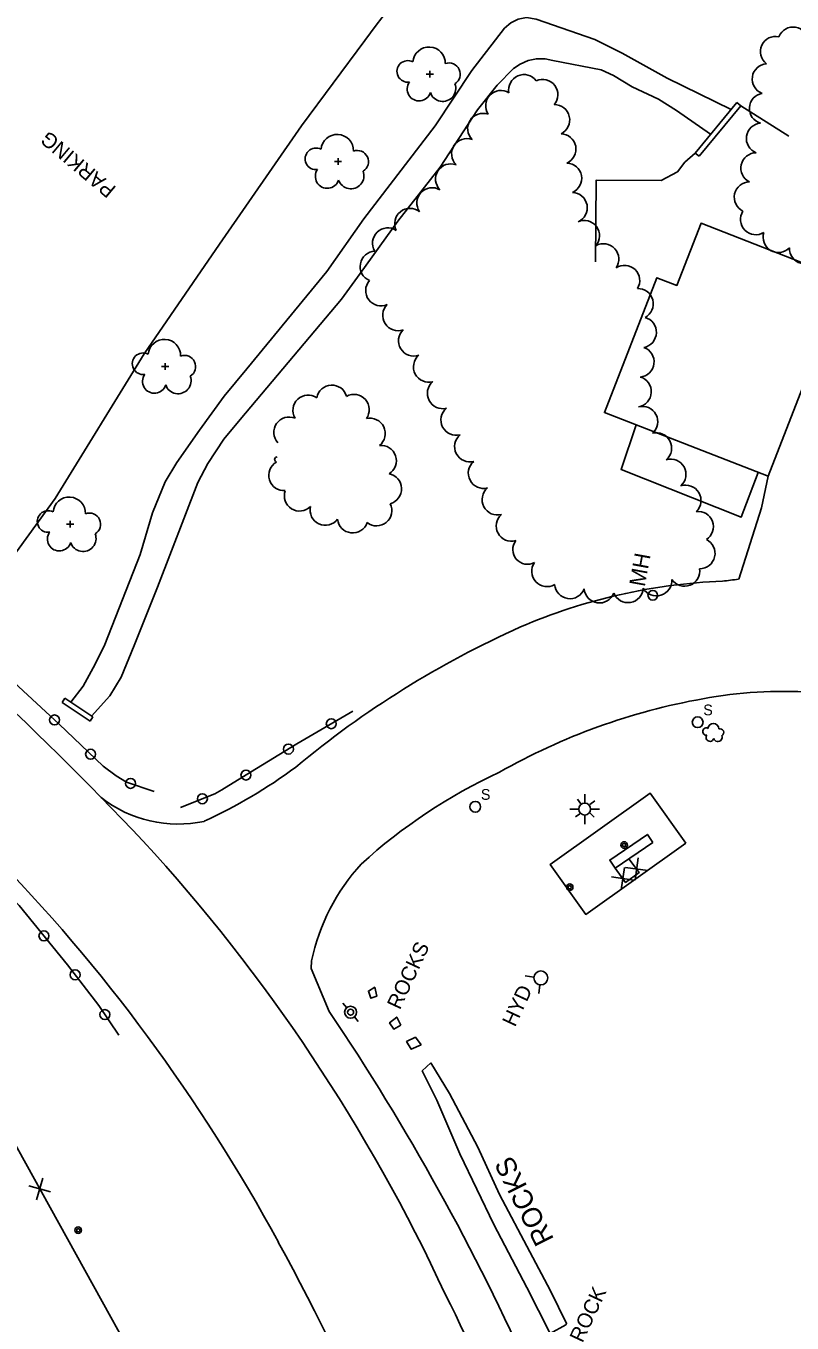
# Model space of a CAD drawing. Extents: x 0 to 9328, y -1540 to 7782.
# Drawn here: x 4084.3 to 4238.3, y -1280.8 to -1020.4 of the extents above; entities that cross this region are included whole.
import ezdxf

# ---------------------------------------------------------------- set-up
doc = ezdxf.new("R2010")
doc.units = 0
for name, color, linetype in [('Level 1', 7, 'Continuous'), ('Level 12', 7, 'Continuous'), ('Level 2', 7, 'Continuous'), ('Level 3', 7, 'Continuous'), ('Level 4', 7, 'Continuous'), ('Level 5', 7, 'Continuous'), ('Level 7', 7, 'Continuous'), ('Level 8', 7, 'Continuous'), ('Level 9', 7, 'Continuous')]:
    doc.layers.add(name, color=color, linetype=linetype)

msp = doc.modelspace()

# ---------------------------------------------------------------- linework, layer by layer
at = {"layer": 'Level 12'}
for p, q in [((4196.6, -1176.41), (4196.6, -1174.61)), ((4197.64, -1176.69), (4198.6, -1175.93)), ((4195.4, -1177.61), (4193.6, -1177.61)), ((4195.64, -1178.53), (4194.72, -1179.17)), ((4196.6, -1178.81), (4196.6, -1180.61)), ((4197.64, -1178.37), (4198.48, -1179.25)), ((4199.6, -1177.61), (4197.8, -1177.61)), ((4186.37, -1211.32), (4184.63, -1211.09)), ((4187.58, -1212.91), (4187.35, -1214.64)), ((4148.79, -1217.47), (4148.03, -1216.55)), ((4150.33, -1219.32), (4151.1, -1220.24))]:
    msp.add_line(p, q, dxfattribs=at)
msp.add_lwpolyline([(4195.84, -1176.57), (4195.12, -1175.61), (4195.12, -1175.61)], dxfattribs=at)
for centre, radius in [((4210.28, -1134.68), 0.971), ((4196.59, -1177.6), 1.2), ((4187.77, -1211.5), 1.4), ((4149.56, -1218.38), 1.2), ((4149.56, -1218.38), 0.6)]:
    msp.add_circle(centre, radius, dxfattribs=at)
at = {"layer": 'Level 2'}
for q in [(4141.72, -1208.07), (4145.28, -1218.25)]:
    msp.add_line((4141.65, -1209.61), q, dxfattribs=at)
for centre, radius, start, end in [((3546.97, -1716.85), 773.65, 43.53612, 50.71387), ((4228.57, -1245.06), 113.29, 92.1745, 113.3328), ((4236.21, -1214.4), 83.4, 95.9771, 98.2309), ((4262.37, -1317.54), 193.24, 114.0229, 129.8401), ((4243.07, -1282.4), 128.97, 100.1558, 119.5588), ((4236.14, -1239.4), 85.44, 71.2562, 100.6697), ((4076.24, -1084.67), 104.99, 294.7111, 306.418), ((4225.2, -1269.23), 109.08, 114.7998, 132.3628), ((4114.87, -1155.67), 24.95, 231.891, 282.1795), ((3845.49, -1424.8), 356.13, 24.8744, 42.5563), ((3825.19, -1432.73), 352.56, 28.4929, 44.4051), ((4181.85, -1216.39), 40.98, 137.3605, 168.2779), ((3743.49, -1489.06), 484.53, 24.0329, 33.9811), ((3680.05, -1512.84), 518.33, 17.587, 28.6222), ((3749.29, -1484.6), 468.76, 17.6306, 26.5594)]:
    msp.add_arc(centre, radius, start, end, dxfattribs=at)
at = {"layer": 'Level 3'}
for points in [[(4152.4, -1023.27), (4139.7, -1040.43), (4123.24, -1064.21), (4108.07, -1086.23), (4090.24, -1115.26), (4081.06, -1127.88), (4076.7, -1132.69)], [(4233.44, -1110.78), (4232.13, -1117.1), (4227.53, -1131.45)]]:
    msp.add_lwpolyline(points, dxfattribs=at)
msp.add_arc((4597.84, -1358.12), 557.26, 136.8194, 143.0664, dxfattribs=at)
at = {"layer": 'Level 4'}
msp.add_lwpolyline([(4246.21, -1070.18), (4219.97, -1059.97), (4215.11, -1072.47), (4211.1, -1070.91), (4200.56, -1097.99), (4233.44, -1110.78), (4243.63, -1084.61), (4240.93, -1083.56), (4246.21, -1070.18)], dxfattribs=at)
at = {"layer": 'Level 5'}
for p, q in [((4227.16, -1035.75), (4218.79, -1045.89)), ((4227.93, -1036.39), (4219.56, -1046.53)), ((4227.93, -1036.39), (4227.16, -1035.75)), ((4227.93, -1036.39), (4237.6, -1042.53)), ((4219.56, -1046.53), (4218.79, -1045.89)), ((4091.59, -1156.19), (4092.15, -1155.36)), ((4097.23, -1159.93), (4091.59, -1156.19)), ((4097.78, -1159.1), (4092.15, -1155.36)), ((4097.23, -1159.93), (4097.78, -1159.1)), ((4207.34, -1187.4), (4206.75, -1191.89)), ((4203.9, -1193.79), (4204.59, -1189.31)), ((4209.29, -1189.94), (4204.8, -1189.34)), ((4202.01, -1191.2), (4206.48, -1191.9)), ((4087.7, -1251.68), (4086.46, -1256.03)), ((4089.26, -1254.47), (4084.91, -1253.23))]:
    msp.add_line(p, q, dxfattribs=at)
for points in [[(4218.79, -1045.89), (4216.74, -1047.7), (4215.21, -1049.66), (4215.21, -1049.66), (4211.96, -1051.39), (4198.88, -1051.35), (4198.74, -1067.76)], [(4231.46, -1110.01), (4228.04, -1118.96), (4203.89, -1109.42), (4206.96, -1100.48)], [(4110.09, -1174.04), (4104.57, -1172.18), (4102.47, -1170.9), (4099.86, -1169.01), (4091.02, -1160.57), (4080.14, -1150.48), (4078.22, -1148.04), (4076.79, -1144.53), (4076.18, -1142.55), (4075.04, -1137.74)], [(4149.99, -1157.93), (4138.77, -1164.53), (4129.45, -1170.2), (4123.68, -1173.72), (4122.27, -1174.56), (4115.36, -1177.26)], [(4102.98, -1223.02), (4099, -1217.06), (4092.69, -1208.88), (4082.95, -1196.93), (4072.86, -1186.32), (4064.49, -1178.61), (4056.03, -1171.4), (4050.31, -1172.67)], [(4205.47, -1187.59), (4207.55, -1190.31), (4204.8, -1192.31), (4202.72, -1189.46)], [(4022.23, -1274.74), (4070.06, -1243.4), (4079, -1239.35), (4109.77, -1294.7), (4134.03, -1344.65), (4147.61, -1372.74)]]:
    msp.add_lwpolyline(points, dxfattribs=at)
for points in [[(4216.89, -1184.44), (4196.81, -1198.73), (4189.67, -1188.7), (4209.75, -1174.41)], [(4210.31, -1184.3), (4202.72, -1189.46), (4201.63, -1187.85), (4209.21, -1182.69)], [(4154.8, -1215.13), (4153.62, -1215.58), (4153.13, -1214.15), (4154.4, -1213.38)], [(4159.68, -1220.96), (4158.27, -1221.8), (4157.39, -1220.49), (4158.84, -1219.37)], [(4163.75, -1224.92), (4161.74, -1225.82), (4160.82, -1224.26), (4162.59, -1223.41)], [(4165.66, -1228.52), (4169.4, -1234.7), (4175.15, -1245.49), (4179.5, -1254.98), (4185.54, -1266.5), (4189.71, -1274.32), (4192.94, -1280.9), (4192.79, -1281.11), (4189.65, -1282.87), (4184.99, -1273.63), (4178.35, -1261.01), (4171.5, -1246.81), (4166.91, -1236.02), (4163.95, -1230.14)]]:
    msp.add_lwpolyline(points, close=True, dxfattribs=at)
for centre, radius in [((4090.08, -1159.71), 1), ((4145.68, -1160.46), 1), ((4097.33, -1166.59), 1), ((4137.08, -1165.56), 1), ((4105.35, -1172.44), 1), ((4128.54, -1170.76), 1), ((4119.78, -1175.53), 1), ((4204.51, -1184.81), 0.656), ((4204.51, -1184.81), 0.328), ((4193.58, -1193.29), 0.656), ((4193.58, -1193.29), 0.328), ((4087.95, -1203.06), 1), ((4094.22, -1210.86), 1), ((4100.2, -1218.86), 1), ((4094.84, -1262.14), 0.656), ((4094.84, -1262.14), 0.328)]:
    msp.add_circle(centre, radius, dxfattribs=at)
at = {"layer": 'Level 7'}
for p, q in [((4164.76, -1030.04), (4166.2, -1030.04)), ((4165.48, -1029.4), (4165.48, -1030.72)), ((4146.32, -1047.59), (4147.76, -1047.59)), ((4147.04, -1046.95), (4147.04, -1048.27)), ((4112.31, -1088.09), (4112.31, -1089.41)), ((4111.59, -1088.73), (4113.03, -1088.73)), ((4093.21, -1119.75), (4093.21, -1121.07)), ((4092.49, -1120.39), (4093.93, -1120.39))]:
    msp.add_line(p, q, dxfattribs=at)
for centre, radius, start, end in [((4238.47, -1023.67), 3.07, 3.5373, 158.1766), ((4234.97, -1025.53), 3.07, 77.8203, 232.4595), ((4165.32, -1027.86), 3.26, 358.5376, 175.2743), ((4161.05, -1029.5), 2.17, 61.6992, 278.5691), ((4169.35, -1030.06), 2.25, 301.2504, 109.8696), ((4233.33, -1031.03), 3.08, 94.4647, 249.1039), ((4184.38, -1033.21), 3.07, 36.3657, 191.0049), ((4188.12, -1034.18), 3.08, 319.6515, 114.2908), ((4163.32, -1033.03), 2.39, 144.5366, 342.3333), ((4168.07, -1032.9), 2.62, 199.0378, 20.2699), ((4179.77, -1036.42), 3.08, 58.7179, 213.3571), ((4190.5, -1039.25), 3.08, 295.8678, 90.507), ((4232.75, -1036.94), 3.07, 99.5305, 254.1698), ((4176.15, -1041), 3.08, 70.1161, 224.7553), ((4232.14, -1042.96), 3.07, 94.4079, 249.0471), ((4146.88, -1045.41), 3.26, 358.5376, 175.2743), ((4172.92, -1046.06), 3.07, 70.1161, 224.7553), ((4191.77, -1045.09), 3.07, 294.0803, 88.7196), ((4142.6, -1047.05), 2.17, 61.6992, 278.5691), ((4150.91, -1047.62), 2.25, 301.2504, 109.8696), ((4231.04, -1048.91), 3.08, 89.8923, 244.5315), ((4144.87, -1050.58), 2.39, 144.5366, 342.3333), ((4169.7, -1051.12), 3.07, 70.1161, 224.7553), ((4192.92, -1050.97), 3.07, 293.3573, 87.9966), ((4149.62, -1050.45), 2.62, 199.0378, 20.2699), ((4229.71, -1054.76), 3.07, 89.8923, 244.5315), ((4165.95, -1055.93), 3.08, 59.5111, 214.1503), ((4194.03, -1056.87), 3.08, 293.3573, 87.9966), ((4161.49, -1060.06), 3.07, 51.4969, 206.1361), ((4196.5, -1062.5), 3.08, 319.3313, 113.9705), ((4230.97, -1059.21), 3.08, 147.0184, 301.6576), ((4157.04, -1063.99), 3.08, 56.6853, 211.3246), ((4235.5, -1062.8), 3.07, 161.482, 316.1212), ((4200.36, -1067.17), 3.08, 325.1653, 119.8046), ((4240.79, -1065.04), 3.08, 178.068, 332.7072), ((4154.54, -1068.66), 3.07, 92.3318, 246.971), ((4204.57, -1071.5), 3.07, 328.6394, 123.2787), ((4155.67, -1073.5), 3.08, 139.1736, 293.8129), ((4207.3, -1076.17), 3.07, 297.3409, 91.9802), ((4159.09, -1078.48), 3.07, 135.1757, 289.8149), ((4207.92, -1081.88), 3.08, 280.5125, 75.1518), ((4112.15, -1086.56), 3.26, 358.5376, 175.2743), ((4162.27, -1083.58), 3.08, 134.0503, 288.6896), ((4207.45, -1087.8), 3.08, 275.6642, 70.3034), ((4107.87, -1088.19), 2.17, 61.6992, 278.5691), ((4116.18, -1088.76), 2.25, 301.2504, 109.8696), ((4165.26, -1088.82), 3.08, 130.7891, 285.4283), ((4110.14, -1091.72), 2.39, 144.5366, 342.3333), ((4114.89, -1091.59), 2.62, 199.0378, 20.2699), ((4206.9, -1093.81), 3.07, 279.2962, 73.9355), ((4145.78, -1095.54), 3.07, 15.2749, 169.9141), ((4168.05, -1094.15), 3.07, 129.7196, 284.3588), ((4141.04, -1097.55), 3.07, 56.1003, 210.7396), ((4150.24, -1097.42), 3.07, 324.3693, 119.0086), ((4137.23, -1101.97), 3.08, 67.7986, 222.4378), ((4170.78, -1099.49), 3.07, 129.8912, 284.5304), ((4208.2, -1099.81), 3.07, 310.4553, 105.0945), ((4153.44, -1102.2), 3.08, 308.5632, 103.2024), ((4173.53, -1104.82), 3.08, 130.0499, 284.6891), ((4210.99, -1105.12), 3.07, 310.4553, 105.0945), ((4155.68, -1107.66), 3.08, 301.4618, 96.101), ((4136.19, -1110.6), 3.08, 119.8093, 274.4485), ((4134.84, -1107.43), 0.54, 95.4151, 250.0543), ((4176.29, -1110.15), 3.08, 130.0499, 284.6891), ((4213.86, -1110.41), 3.08, 311.7113, 106.3506), ((4156.73, -1113.31), 3.08, 285.0154, 79.6546), ((4139.32, -1114.7), 3.07, 160.4688, 315.108), ((4179.06, -1115.47), 3.08, 130.312, 284.9513), ((4216.88, -1115.63), 3.08, 313.8648, 108.504), ((4093.05, -1118.22), 3.26, 358.5376, 175.2743), ((4144.5, -1117.53), 3.08, 167.597, 322.2362), ((4154.78, -1117.67), 3.07, 232.0964, 26.7356), ((4088.78, -1119.86), 2.17, 61.6992, 278.5691), ((4097.08, -1120.42), 2.25, 301.2504, 109.8696), ((4149.99, -1119.08), 3.08, 186.1523, 340.7916), ((4181.88, -1120.75), 3.07, 131.3498, 285.9891), ((4219.39, -1120.89), 3.07, 302.4453, 97.0845), ((4091.04, -1123.38), 2.39, 144.5366, 342.3333), ((4095.8, -1123.26), 2.62, 199.0378, 20.2699), ((4185.11, -1125.48), 2.97, 143.2532, 297.8924), ((4219.7, -1126.26), 3.08, 269.6466, 64.2858), ((4189.03, -1129.86), 3.08, 145.2051, 299.8444), ((4216.64, -1129.79), 3.07, 213.9006, 8.5399), ((4193.62, -1132.29), 3.07, 184.4681, 339.1074), ((4211.02, -1131.73), 3.08, 209.53, 4.1692), ((4199.56, -1133.15), 3.07, 184.4681, 339.1074), ((4205.28, -1133.08), 3.07, 202.2702, 356.9094), ((4221.01, -1162.03), 0.721, 61.6992, 278.5691), ((4222.43, -1161.49), 1.09, 358.5376, 175.2743), ((4221.76, -1163.21), 0.796, 144.5366, 342.3333), ((4223.35, -1163.16), 0.871, 199.0378, 20.2699), ((4223.77, -1162.22), 0.751, 301.2504, 109.8696)]:
    msp.add_arc(centre, radius, start, end, dxfattribs=at)
at = {"layer": 'Level 8'}
for centre in [(4219.29, -1160.17), (4174.61, -1177.14)]:
    msp.add_circle(centre, 1.08, dxfattribs=at)
at = {"layer": 'Level 9'}
for points in [[(4226.03, -1037.12), (4213.17, -1030.89), (4204.15, -1025.85), (4198.64, -1023.11), (4186.83, -1018.98), (4184.89, -1018.68), (4183.25, -1019.01), (4181.78, -1019.76), (4180.49, -1020.8), (4173.94, -1029.3), (4166.52, -1040.41), (4152.2, -1059.1), (4144.77, -1069.66), (4128.69, -1089.18), (4124.19, -1094.69), (4119.21, -1101.51), (4114.67, -1108.02), (4112.33, -1111.91), (4109.77, -1118.11), (4107.29, -1126.47), (4100.16, -1144.57), (4098.26, -1148.52), (4095.82, -1152.94), (4093.33, -1156.14)], [(4221.9, -1042.12), (4215.03, -1037.33), (4211.42, -1035.08), (4206.14, -1032.63), (4202.36, -1030.29), (4199.91, -1029.16), (4190.21, -1027.3), (4188.62, -1026.99), (4186.89, -1026.97), (4185.22, -1027.34), (4183.64, -1028.05), (4182.26, -1028.94), (4178.98, -1032.23), (4175.06, -1037.22), (4167.58, -1048.7), (4159.05, -1059.57), (4151.47, -1070.1), (4147.72, -1075.22), (4127.36, -1099.38), (4124.08, -1103.32), (4120.89, -1108.19), (4118.87, -1112.03), (4110.77, -1133.03), (4106.11, -1144.75), (4103.49, -1151.09), (4101.16, -1154.86), (4097.52, -1158.93)]]:
    msp.add_lwpolyline(points, dxfattribs=at)

# ---------------------------------------------------------------- texts
at = {"layer": 'Level 1'}
for s, height, rotation, p in [('PARKING', 2.99, 140, (4102.64, -1052.84)), ('ROCKS', 2.99, 65, (4159.46, -1218.04)), ('HYD', 2.99, 65, (4182.59, -1221.49)), ('ROCKS', 4, 116.8083, (4190.48, -1263.97)), ('ROCK', 2.99, 65, (4196.14, -1284.9))]:
    msp.add_text(s, height=height, rotation=rotation, dxfattribs=at).set_placement(p)
at = {"layer": 'Level 12'}
msp.add_text('MH', height=3.2, rotation=79.6066, dxfattribs=at).set_placement((4208.65, -1133.08))
at = {"layer": 'Level 8'}
for p in [(4220.41, -1158.77), (4175.73, -1175.74)]:
    msp.add_text('S', height=2.16, dxfattribs=at).set_placement(p)

doc.saveas('drawing.dxf')
